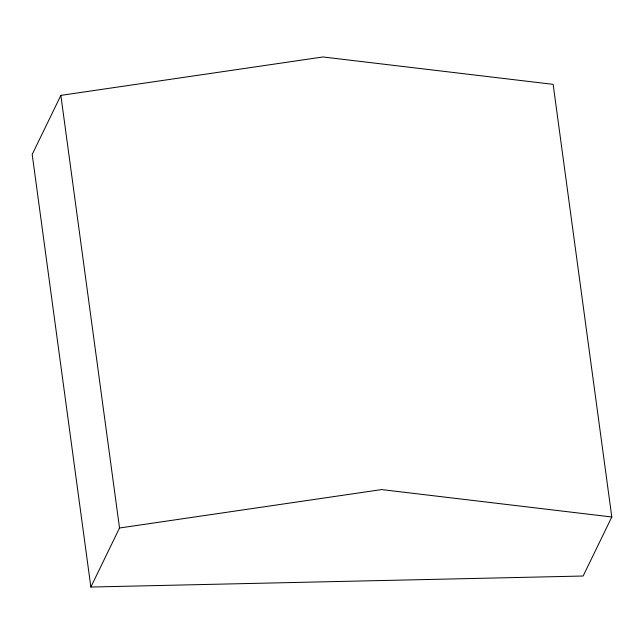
<?xml version="1.0" encoding="UTF-8"?>
<svg xmlns="http://www.w3.org/2000/svg" width="644" height="644" viewBox="0 0 644 644"><rect width="100%" height="100%" fill="white"/><g stroke="black" fill="none" stroke-linecap="round" stroke-linejoin="round"><path stroke-width="0.97" d="M60.866 95.376L32.2 154.415L90.86 587.038L583.134 576.018L611.8 516.987L553.14 84.356L322.982 56.962L60.866 95.376L119.526 528L90.86 587.038M119.526 528L381.642 489.585L611.8 516.987"/></g></svg>
